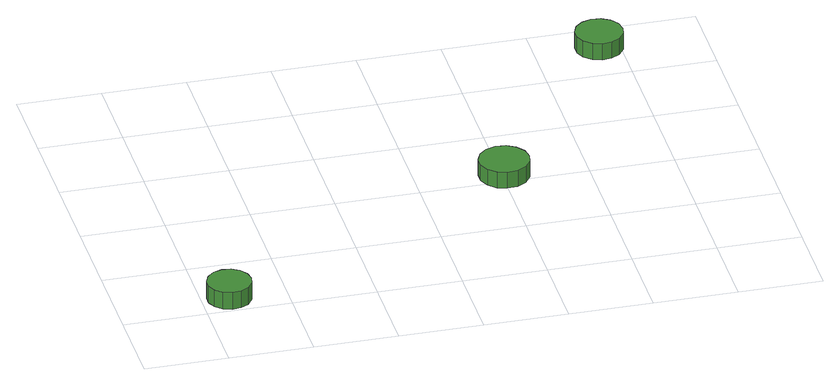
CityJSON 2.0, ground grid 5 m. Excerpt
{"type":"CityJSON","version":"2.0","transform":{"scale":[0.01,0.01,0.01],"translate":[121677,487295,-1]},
"CityObjects":{
"tree1":{"type":"SolitaryVegetationObject","attributes":{"function":"something"},"geometry":[{"type":"MultiSurface","lod":"1","boundaries":[[[0,1,2,3,4,5,6,7,8,9,10,11,12,13,14]],[[15,16,17,18,19,20,21,22,23,24,25,26,27,28,29]],[[0,29,28,1]],[[1,28,27,2]],[[2,27,26,3]],[[3,26,25,4]],[[4,25,24,5]],[[5,24,23,6]],[[6,23,22,7]],[[7,22,21,8]],[[8,21,20,9]],[[9,20,19,10]],[[10,19,18,11]],[[11,18,17,12]],[[12,17,16,13]],[[13,16,15,14]],[[14,15,29,0]]]}]},
"tree2":{"type":"SolitaryVegetationObject","attributes":{"function":"something"},"geometry":[{"type":"MultiSurface","lod":"1","boundaries":[[[30,31,32,33,34,35,36,37,38,39,40,41,42,43,44]],[[45,46,47,48,49,50,51,52,53,54,55,56,57,58,59]],[[30,59,58,31]],[[31,58,57,32]],[[32,57,56,33]],[[33,56,55,34]],[[34,55,54,35]],[[35,54,53,36]],[[36,53,52,37]],[[37,52,51,38]],[[38,51,50,39]],[[39,50,49,40]],[[40,49,48,41]],[[41,48,47,42]],[[42,47,46,43]],[[43,46,45,44]],[[44,45,59,30]]]}]},
"tree3":{"type":"SolitaryVegetationObject","attributes":{"function":"something"},"geometry":[{"type":"MultiSurface","lod":"1","boundaries":[[[60,61,62,63,64,65,66,67,68,69,70,71,72,73,74]],[[75,76,77,78,79,80,81,82,83,84,85,86,87,88,89]],[[60,89,88,61]],[[61,88,87,62]],[[62,87,86,63]],[[63,86,85,64]],[[64,85,84,65]],[[65,84,83,66]],[[66,83,82,67]],[[67,82,81,68]],[[68,81,80,69]],[[69,80,79,70]],[[70,79,78,71]],[[71,78,77,72]],[[72,77,76,73]],[[73,76,75,74]],[[74,75,89,60]]]}]}
},
"vertices":[
[293,143,171],[281,196,171],[249,241,171],[202,268,171],[147,274,171],[96,257,171],[55,220,171],[33,170,171],[33,116,171],[55,66,171],[96,29,171],[147,12,171],[202,18,171],[249,45,171],[281,89,171],[281,89,59],[249,45,59],[202,18,59],[147,12,59],[96,29,59],[55,66,59],[33,116,59],[33,170,59],[55,220,59],[96,257,59],[147,274,59],[202,268,59],[249,241,59],[281,196,59],[293,143,59],
[2163,1076,164],[2150,1137,164],[2113,1188,164],[2059,1219,164],[1997,1225,164],[1938,1206,164],[1892,1164,164],[1867,1107,164],[1867,1045,164],[1892,988,164],[1938,946,164],[1997,927,164],[2059,934,164],[2113,965,164],[2150,1015,164],[2150,1015,59],[2113,965,59],[2059,934,59],[1997,927,59],[1938,946,59],[1892,988,59],[1867,1045,59],[1867,1107,59],[1892,1164,59],[1938,1206,59],[1997,1225,59],[2059,1219,59],[2113,1188,59],[2150,1137,59],[2163,1076,59],
[3021,2305,167],[3009,2363,167],[2974,2411,167],[2923,2440,167],[2865,2446,167],[2809,2428,167],[2765,2389,167],[2741,2335,167],[2741,2276,167],[2765,2222,167],[2809,2183,167],[2865,2164,167],[2923,2171,167],[2974,2200,167],[3009,2248,167],[3009,2248,60],[2974,2200,60],[2923,2171,60],[2865,2164,60],[2809,2183,60],[2765,2222,60],[2741,2276,60],[2741,2335,60],[2765,2389,60],[2809,2428,60],[2865,2446,60],[2923,2440,60],[2974,2411,60],[3009,2363,60],[3021,2305,60]
]}
